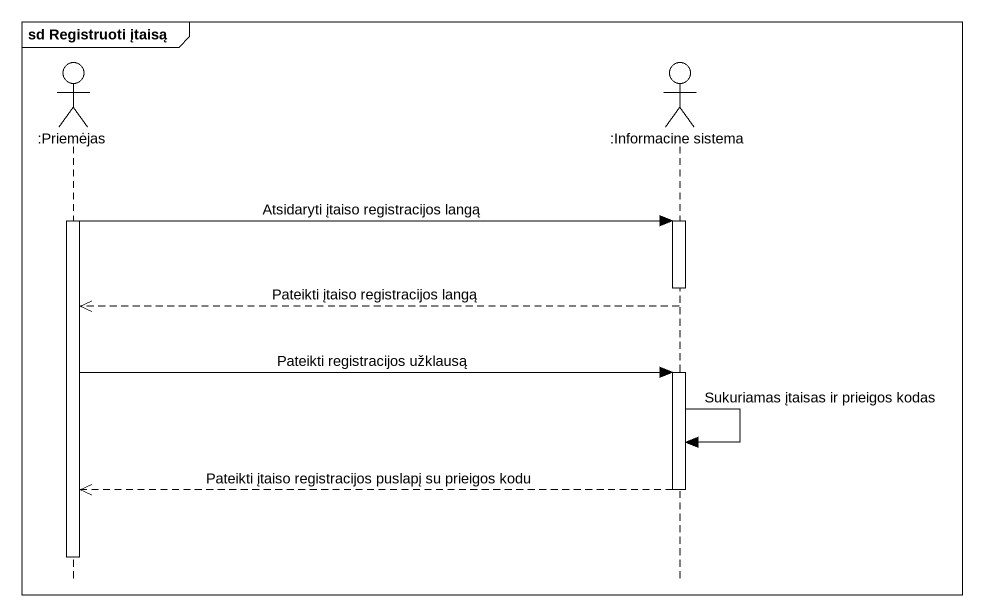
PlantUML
@startuml
mainframe sd Registruoti įtaisą
hide footbox
actor ":Priemėjas" as Priemėjas
actor ":Informacine sistema" as Informacine_sistema

activate Priemėjas
Priemėjas -> Informacine_sistema : Atsidaryti įtaiso registracijos langą
activate Informacine_sistema
deactivate Informacine_sistema
Informacine_sistema -->> Priemėjas : Pateikti įtaiso registracijos langą
Priemėjas -> Informacine_sistema : Pateikti registracijos užklausą
activate Informacine_sistema
Informacine_sistema -> Informacine_sistema : Sukuriamas įtaisas ir prieigos kodas
Informacine_sistema -->> Priemėjas : Pateikti įtaiso registracijos puslapį su prieigos kodu
deactivate Informacine_sistema
deactivate Priemėjas
@enduml
